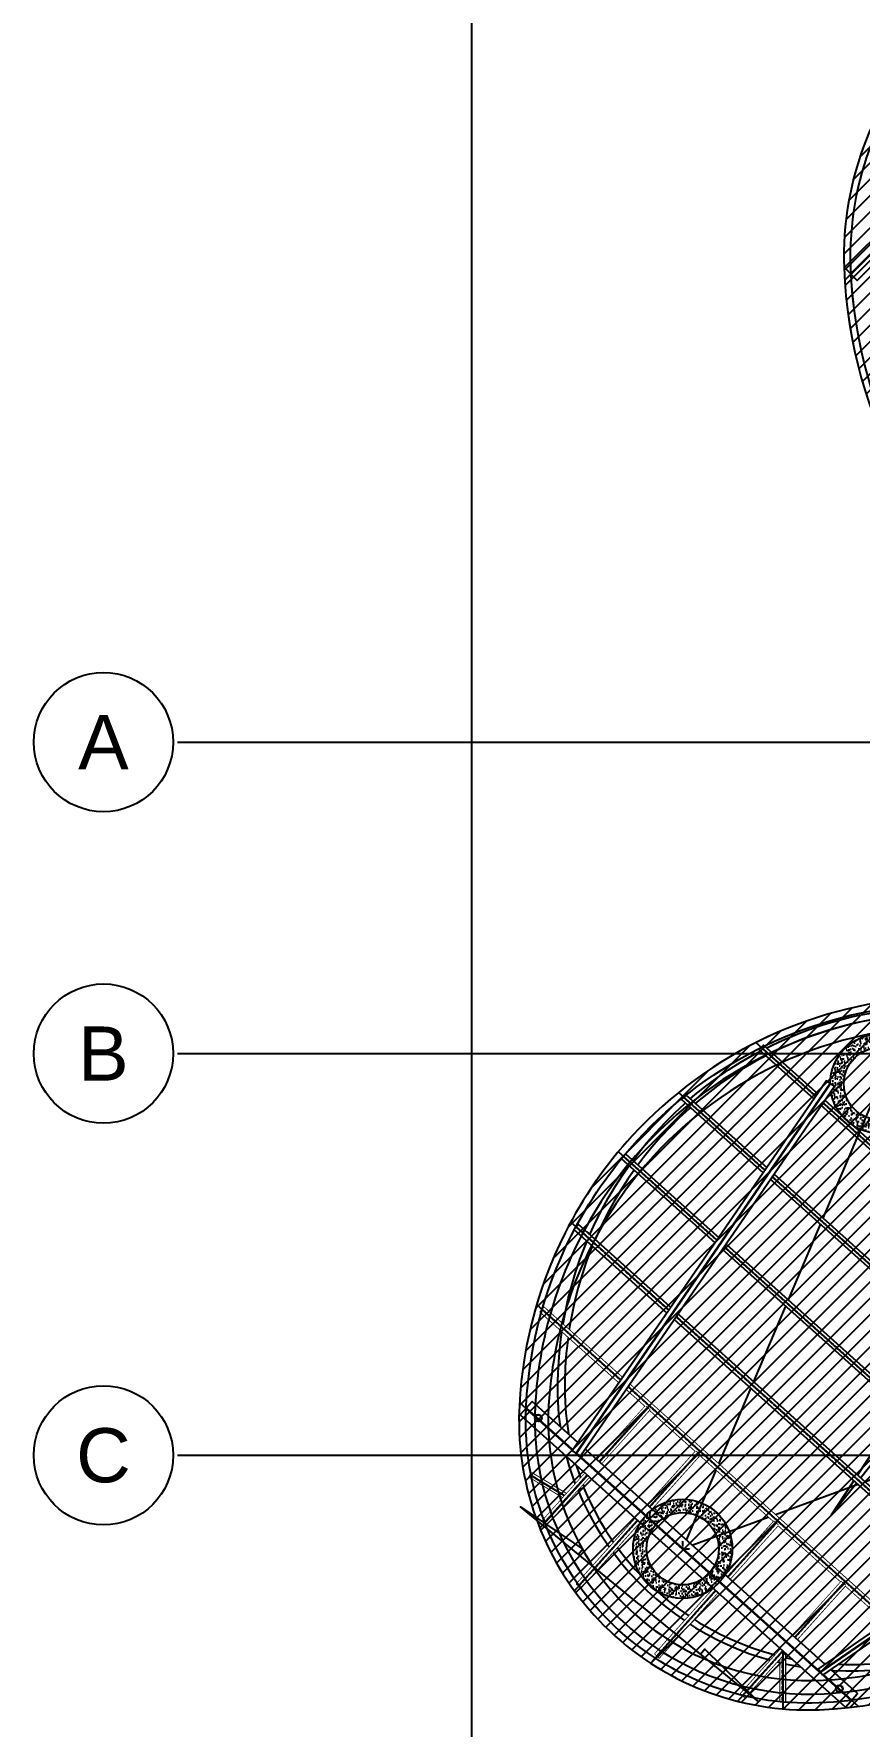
# Model space of a CAD drawing. Header units: millimetres. Extents: x 59135 to 3708801, y -250967 to 196121.
# Drawn here: x 3380867 to 3399156, y -150872 to -113380 of the extents above; entities that cross this region are included whole.
import ezdxf
from ezdxf.enums import TextEntityAlignment as Align

# ---------------------------------------------------------------- set-up
doc = ezdxf.new("R2010")
doc.units = ezdxf.units.MM
doc.header["$LTSCALE"] = 5
doc.set_wipeout_variables(frame=1)
for name, pattern in [('CENTER2', [1.125, 0.75, -0.125, 0.125, -0.125]), ('DASHDOT', [1, 0.5, -0.25, 0, -0.25]), ('HIDDEN', [0.375, 0.25, -0.125])]:
    doc.linetypes.add(name, pattern=pattern)
for name, color, linetype in [('CLARO', 8, 'Continuous'), ('EE-5', 7, 'Continuous'), ('EE-ACHURADOS', 9, 'Continuous'), ('EE-COLUMNAS CONCRETO', 11, 'Continuous'), ('EE-EJES', 8, 'DASHDOT'), ('EE-OCULTAS', 252, 'HIDDEN'), ('EE-OCULTO', 252, 'HIDDEN'), ('EE-PMETALICO 6x4.76', 70, 'Continuous'), ('EE-TEXTO 1', 4, 'Continuous')]:
    doc.layers.add(name, color=color, linetype=linetype)
doc.styles.add('ARIAL EE', font='arial.ttf')

# ---------------------------------------------------------------- blocks, each defined once
blk = doc.blocks.new('*U117')
blk.add_wipeout([(-70, -358), (70, -358), (70, -9228), (-70, -9228)])
blk.add_lwpolyline([(-70, -358), (70, -358), (70, -9228), (-70, -9228)], close=True)
at = {"layer": 'EE-OCULTAS'}
for p, q in [((-3, -358), (-3, -9228)), ((3, -358), (3, -9228))]:
    blk.add_line(p, q, dxfattribs=at)
blk = doc.blocks.new('*U226')
blk.add_lwpolyline([(-51, 1131), (51, 1131), (51, 0), (-51, 0)], close=True)
blk.add_wipeout([(-51, 1131), (51, 1131), (51, 0), (-51, 0)])
at = {"layer": 'EE-OCULTAS'}
for p, q in [((-3, 1131), (-3, 0)), ((3, 1131), (3, 0))]:
    blk.add_line(p, q, dxfattribs=at)
blk = doc.blocks.new('*U149')
blk.add_lwpolyline([(-51, 951), (51, 951), (51, 0), (-51, 0)], close=True)
blk.add_wipeout([(-51, 951), (51, 951), (51, 0), (-51, 0)])
at = {"layer": 'EE-OCULTAS'}
for p, q in [((-3, 951), (-3, 0)), ((3, 951), (3, 0))]:
    blk.add_line(p, q, dxfattribs=at)
blk = doc.blocks.new('COLUMNA CONCRETO')
at = {"layer": 'EE-ACHURADOS'}
h = blk.add_hatch(dxfattribs=at)
h.set_pattern_fill('AR-CONC', color=256)
h.set_pattern_definition([(50, (-2321747.4, -250169.48), (182.184669, -15.939086), [19.05, -209.55]), (355, (-2321747.4, -250169.48), (-35.243421, 191.056845), [15.24, -167.640584]), (100.451445, (-2321732.22, -250170.81), (146.941247, 175.117752), [16.190009, -178.090245]), (46.1842, (-2321747.4, -250118.68), (271.07904, -42.042328), [28.575, -314.325]), (96.635558, (-2321724.8, -250122.2), (237.404134, 247.426125), [24.285023, -267.135608]), (351.184151, (-2321747.4, -250118.68), (237.404134, 247.426125), [22.859967, -251.459732]), (21, (-2321722, -250131.38), (151.614391, -102.265198), [19.05, -209.55]), (326, (-2321722, -250131.38), (61.802028, 184.187966), [15.24, -167.64]), (71.451445, (-2321709.37, -250139.9), (213.416419, 81.922769), [16.190009, -178.089938]), (37.5, (-2321747.4, -250169.485), (3.0886033, 84.5550389), [0, -165.608, 0, -170.18, 0, -168.275]), (7.5, (-2321747.4, -250169.485), (66.8196625, 100.1805748), [0, -97.028, 0, -161.798, 0, -64.135]), (327.5, (-2321804.044, -250169.485), (135.5905952, -5.728744), [0, -63.5, 0, -198.12, 0, -262.89]), (317.5, (-2321829.44, -250169.48), (148.1291814, 25.426491), [0, -82.55, 0, -131.572, 0, -186.69])])
h.paths.add_polyline_path([(-1100, 0, 1), (1100, 0, 1)])
h.paths.add_polyline_path([(800, 0, -1), (-800, 0, -1)], flags=16)
at = {"layer": 'EE-COLUMNAS CONCRETO'}
for radius in [1100, 800]:
    blk.add_circle((0, 0), radius, dxfattribs=at)
at = {"layer": 'EE-EJES'}
for q in [(0, 175), (168, 0)]:
    blk.add_line((0, 0), q, dxfattribs=at)
blk = doc.blocks.new('*U262')
blk.add_lwpolyline([(-64, 174), (63, 174), (63, -11981), (-64, -11981)], close=True)
blk.add_wipeout([(-64, 174), (63, 174), (63, -11981), (-64, -11981)])
at = {"layer": 'EE-OCULTAS'}
for p, q in [((-3, -11981), (-3, 174)), ((3, -11981), (3, 174))]:
    blk.add_line(p, q, dxfattribs=at)
blk = doc.blocks.new('*U263')
blk.add_wipeout([(-70, 399), (70, 399), (70, -13722), (-70, -13722)])
blk.add_lwpolyline([(-70, 399), (70, 399), (70, -13722), (-70, -13722)], close=True)
at = {"layer": 'EE-OCULTAS'}
for p, q in [((-3, 399), (-3, -13722)), ((3, 399), (3, -13722))]:
    blk.add_line(p, q, dxfattribs=at)
blk = doc.blocks.new('*U274')
blk.add_wipeout([(-70, 399), (70, 399), (70, -9529), (-70, -9529)])
blk.add_lwpolyline([(-70, 399), (70, 399), (70, -9529), (-70, -9529)], close=True)
at = {"layer": 'EE-OCULTAS'}
for p, q in [((-3, 399), (-3, -9529)), ((3, 399), (3, -9529))]:
    blk.add_line(p, q, dxfattribs=at)
blk = doc.blocks.new('*U237')
blk.add_lwpolyline([(-64, 1889), (63, 1889), (63, -2054), (-64, -2054)], close=True)
blk.add_wipeout([(-64, 1889), (63, 1889), (63, -2054), (-64, -2054)])
at = {"layer": 'EE-OCULTAS'}
for p, q in [((-3, -2054), (-3, 1889)), ((3, -2054), (3, 1889))]:
    blk.add_line(p, q, dxfattribs=at)
blk = doc.blocks.new('*U238')
blk.add_lwpolyline([(-64, 1889), (63, 1889), (63, -1518), (-64, -1518)], close=True)
blk.add_wipeout([(-64, 1889), (63, 1889), (63, -1518), (-64, -1518)])
at = {"layer": 'EE-OCULTAS'}
for p, q in [((-3, -1518), (-3, 1889)), ((3, -1518), (3, 1889))]:
    blk.add_line(p, q, dxfattribs=at)
blk = doc.blocks.new('*U239')
blk.add_lwpolyline([(-64, 1889), (63, 1889), (63, -1442), (-64, -1442)], close=True)
blk.add_wipeout([(-64, 1889), (63, 1889), (63, -1442), (-64, -1442)])
at = {"layer": 'EE-OCULTAS'}
for p, q in [((-3, -1442), (-3, 1889)), ((3, -1442), (3, 1889))]:
    blk.add_line(p, q, dxfattribs=at)
blk = doc.blocks.new('POSTE M 6x4.76')
at = {"layer": 'EE-ACHURADOS'}
h = blk.add_hatch(color=256, dxfattribs=at)
h.dxf.hatch_style = 1
h.paths.add_polyline_path([(-102, -37, 1), (51, -37, 1)])
h.paths.add_polyline_path([(46, -37, -1), (-97, -37, -1)], flags=16)
at = {"layer": 'EE-PMETALICO 6x4.76'}
for radius in [76.2, 71.4]:
    blk.add_circle((-26, -37), radius, dxfattribs=at)
blk = doc.blocks.new('*U540')
blk.add_wipeout([(-76, 8955), (76, 8955), (76, -4752), (-76, -4752)])
blk.add_lwpolyline([(-76, 8955), (76, 8955), (76, -4752), (-76, -4752)], close=True)
at = {"layer": 'EE-OCULTO'}
for p, q in [((-4, -4752), (-4, 8955)), ((4, -4752), (4, 8955))]:
    blk.add_line(p, q, dxfattribs=at)
blk = doc.blocks.new('ITEM_1')
at = {"layer": 'EE-5'}
blk.add_circle((0, 0), 3.857, dxfattribs=at)
at = {"layer": 'EE-TEXTO 1', "style": 'ARIAL EE', "flags": 4}
blk.add_attdef('EJE', text='', height=3, dxfattribs=at).set_placement((0.001, -0.001), align=Align.MIDDLE_CENTER)
blk = doc.blocks.new('A$C572D47DB')
at = {"layer": 'CLARO'}
for p, q in [((59506, 21628), (51325, 18621)), ((48765, 19763), (47965, 20245))]:
    blk.add_line(p, q, dxfattribs=at)
blk.add_lwpolyline([(54911, 46727), (62496, 54264)], dxfattribs=at)
for points in [[(53138, 29696, -0.080379), (55697, 30524, -0.055524), (57460, 30632, 0.036401), (58105, 30632, 0.153127), (60453, 31494, 0.428369), (61053, 37737), (61167, 37835, -0.428314), (60545, 31375, -0.15306), (58115, 30482, -0.036204), (57451, 30482, 0.055517), (55721, 30376, 0.080757), (53196, 29557), (53138, 29696)], [(48997, 19923, 0.347492), (56044, 16000, 0.215514), (61852, 19667, 0.214014)], [(49126, 19977, 0.347561), (56023, 16138, 0.215564), (61735, 19744, 0.215564)]]:
    blk.add_lwpolyline(points, format="xyb", dxfattribs=at)
blk.add_lwpolyline([(49135, 19981), (49001, 19911, -0.073566), (48568, 21727, -0.296721), (53138, 29696), (53196, 29557, 0.296878), (48722, 21735, 0.075772)], format="xyb", close=True, dxfattribs=at)
at = {"layer": 'EE-EJES', "linetype": 'CENTER2', "ltscale": 2.5}
for p, q in [((46650, 8065), (46650, 77876)), ((40125, 36491), (128214, 36491))]:
    blk.add_line(p, q, dxfattribs=at)
at = {"layer": 'CLARO'}
ref = blk.add_blockref('ITEM_1', (38486, 36491), dxfattribs=dict(at, xscale=400, yscale=400, zscale=400, rotation=180))
ref.add_attrib('EJE', 'A', dxfattribs={"layer": 'EE-TEXTO 1', "height": 1200, "style": 'ARIAL EE', "flags": 4}).set_placement((38485, 36492), align=Align.MIDDLE_CENTER)
ref = blk.add_blockref('ITEM_1', (38486, 29591), dxfattribs=dict(at, xscale=400, yscale=400, zscale=400, rotation=180))
ref.add_attrib('EJE', 'B', dxfattribs={"layer": 'EE-TEXTO 1', "height": 1200, "style": 'ARIAL EE', "flags": 4}).set_placement((38485, 29592), align=Align.MIDDLE_CENTER)
blk.add_blockref('POSTE M 6x4.76', (49199, 25604), dxfattribs=at)
ref = blk.add_blockref('ITEM_1', (38486, 20691), dxfattribs=dict(at, xscale=400, yscale=400, zscale=400, rotation=180))
ref.add_attrib('EJE', 'C', dxfattribs={"layer": 'EE-TEXTO 1', "height": 1200, "style": 'ARIAL EE', "flags": 4}).set_placement((38485, 20692), align=Align.MIDDLE_CENTER)
for name, p, rotation in [('*U117', (52799, 29966), 48.09488572113527), ('*U149', (48764, 19764), 58.93505179964613), ('*U226', (53539, 16359), 180.0000000000008)]:
    blk.add_blockref(name, p, dxfattribs=dict(at, rotation=rotation))
blk.add_wipeout([(62494, 53980), (62212, 54264), (54906, 47004), (55188, 46721)]).dxf.layer = 'CLARO'
for p, q in [((55042, 46868), (62348, 54128)), ((55053, 46857), (62359, 54117)), ((51325, 18621), (55697, 28923))]:
    blk.add_line(p, q, dxfattribs=at)
blk.add_lwpolyline([(62494, 53980), (62212, 54264), (54906, 47004), (55188, 46721)], close=True, dxfattribs=at)
for points in [[(59672, 23799), (52945, 29835)], [(48966, 20734), (54593, 28923)], [(58731, 21994), (51228, 28728)], [(49897, 27416), (60630, 17784)], [(48841, 25858), (59158, 16599)], [(48085, 24030), (57382, 15688)]]:
    blk.add_lwpolyline(points, dxfattribs=at)
at = {"layer": 'EE-EJES', "linetype": 'CENTER2', "ltscale": 2.5}
blk.add_line((40125, 29591), (128214, 29591), dxfattribs=at)
at = {"layer": 'CLARO'}
blk.add_blockref('COLUMNA CONCRETO', (55692, 28923), dxfattribs=at)
at = {"layer": 'CLARO', "rotation": 48.094885721132}
blk.add_blockref('*U262', (48339, 23802), dxfattribs=at)
at = {"layer": 'CLARO', "rotation": 48.09488572113527}
blk.add_blockref('*U263', (50305, 27050), dxfattribs=at)
at = {"layer": 'CLARO'}
blk.add_lwpolyline([(48913, 17680), (51700, 20786)], dxfattribs=at)
at = {"layer": 'CLARO', "rotation": 48.09488572113527}
blk.add_blockref('*U274', (51638, 28360), dxfattribs=at)
at = {"layer": 'CLARO'}
blk.add_lwpolyline([(56742, 22043), (54620, 19376), (55536, 20767), (55653, 20674)], dxfattribs=at)
at = {"layer": 'CLARO', "rotation": 318.0948857211407}
blk.add_blockref('*U237', (50396, 19333), dxfattribs=at)
at = {"layer": 'CLARO'}
blk.add_lwpolyline([(50645, 16126), (53432, 19232)], dxfattribs=at)
at = {"layer": 'CLARO', "xscale": -1, "rotation": 318.0948857211197}
blk.add_blockref('*U237', (52128, 17779), dxfattribs=at)
at = {"layer": 'CLARO'}
blk.add_lwpolyline([(52540, 15243), (54921, 17896)], dxfattribs=at)
at = {"layer": 'CLARO', "rotation": 318.0948857211407}
blk.add_blockref('*U238', (49280, 20335), dxfattribs=at)
at = {"layer": 'CLARO'}
for points in [[(48154, 19080), (50584, 21788)], [(50364, 17389), (47728, 19548), (49106, 18612), (49011, 18497)]]:
    blk.add_lwpolyline(points, dxfattribs=at)
at = {"layer": 'CLARO', "xscale": -1, "rotation": 318.0948857211307}
blk.add_blockref('*U239', (53617, 16443), dxfattribs=at)
at = {"layer": 'CLARO'}
for points in [[(47707, 21864), (55210, 15130)], [(54371, 15887), (60913, 20393)], [(50364, 17389), (53000, 15230), (51811, 16396), (51717, 16281)]]:
    blk.add_lwpolyline(points, dxfattribs=at)
blk.add_wipeout([(54929, 15114), (55196, 15412), (47984, 21884), (47717, 21586)]).dxf.layer = 'CLARO'
for p, q in [((47846, 21729), (55058, 15257)), ((47856, 21740), (55068, 15268)), ((53539, 16359), (53539, 15075))]:
    blk.add_line(p, q, dxfattribs=at)
at = {"layer": 'CLARO', "lineweight": 0}
for points in [[(87904, 32333, 0.007338), (86633, 31571), (86920, 30763, 0.033081), (84466, 29692, 0.052294), (80935, 27367, 0.036915), (78770, 25307, -0.289868), (70587, 24073, 0.296964), (63311, 21659, 0.057319), (62459, 20294, -0.271814), (54352, 15054, -0.208505), (49585, 16916, -0.201955), (47694, 21529, -0.111782), (48716, 25619, -0.069339), (50204, 27767, -0.189751), (56489, 30821, -0.039601), (57525, 30828, 0.37182), (61797, 33940, 0.239941), (60920, 37585, 0.079533), (59926, 38431, -0.251874), (54897, 47000, -0.436797), (62218, 54279, -0.196665), (69433, 50959, -0.104217), (71670, 47258, 0.782844), (93104, 50601, 0.090786)], [(62212, 54129, 0.436785), (55047, 47005, 0.251872), (60004, 38559, -0.080347)], [(55697, 30574, 0.16757), (50314, 27665, 0.069339), (48850, 25551, 0.111756), (47844, 21527, 0.201915), (49691, 17022, 0.208492), (54345, 15204, 0.271821), (62325, 20362, -0.05666)]]:
    blk.add_lwpolyline(points, format="xyb", dxfattribs=at)
at = {"layer": 'CLARO'}
for points in [[(62218, 54279, 0.436797), (54897, 47000, 0.238426), (59479, 38719, 0.012691)], [(56814, 30840, 0.19868), (50204, 27767, 0.069339), (48716, 25619, 0.111782), (47694, 21529, 0.201955), (49585, 16916, 0.208505), (54352, 15054, 0.271898), (62460, 20297, -0.074203)], [(62326, 20363, -0.271842), (54345, 15204, -0.208492), (49691, 17022, -0.201915), (47844, 21527, -0.111756), (48850, 25551, -0.069339), (50314, 27665, -0.191942), (56577, 30677, -0.027912)], [(59563, 38843, -0.238422), (55047, 47005, -0.436785), (62212, 54129, -0.196662)]]:
    blk.add_lwpolyline(points, format="xyb", dxfattribs=at)
blk.add_lwpolyline([(54929, 15114), (55196, 15412), (47984, 21884), (47717, 21586)], close=True, dxfattribs=at)
for p in [(48148, 21553), (54818, 15557)]:
    blk.add_blockref('POSTE M 6x4.76', p, dxfattribs=at)
at = {"layer": 'CLARO', "rotation": 48.09488572113455}
blk.add_blockref('*U540', (55621, 19773), dxfattribs=at)
at = {"layer": 'CLARO'}
blk.add_blockref('COLUMNA CONCRETO', (51321, 18621), dxfattribs=at)
blk.add_wipeout([(49060, 20669), (48872, 20798), (54499, 28988), (54687, 28859)]).dxf.layer = 'CLARO'
for p, q in [((54589, 28926), (48962, 20737)), ((54597, 28920), (48970, 20731))]:
    blk.add_line(p, q, dxfattribs=at)
blk.add_lwpolyline([(49060, 20669), (48872, 20798), (54499, 28988), (54687, 28859)], close=True, dxfattribs=at)
blk.add_wipeout([(54418, 15819), (54325, 15955), (60983, 20542), (61077, 20406)]).dxf.layer = 'CLARO'
at = {"layer": 'CLARO', "elevation": 0}
for points in [[(56828, 30491, 0.228965), (49789, 26709), (49789, 26709), (49783, 26701, 0.068573), (48607, 24495, 0.067785), (48071, 22075), (48071, 22075, 0.171224), (49035, 18141, 0.104461), (50796, 16383, 0.170461), (54718, 15429, 0.068666), (57174, 15983, 0.068575)], [(56840, 30191, 0.229183), (50027, 26526), (50021, 26518, 0.068341), (48888, 24391, 0.067854), (48370, 22048, 0.171341), (49286, 18305, 0.10447), (50959, 16635, 0.170555), (54690, 15728, 0.068727), (57069, 16264, 0.068575)]]:
    blk.add_lwpolyline(points, format="xyb", dxfattribs=at)
at = {"layer": 'CLARO'}
blk.add_lwpolyline([(54418, 15819), (54325, 15955), (60983, 20542), (61077, 20406)], close=True, dxfattribs=at)
for points in [[(61028, 20477), (54369, 15891)], [(61033, 20470), (54374, 15884)]]:
    blk.add_lwpolyline(points, dxfattribs=at)
at = {"layer": 'EE-EJES', "linetype": 'CENTER2', "ltscale": 2.5}
blk.add_line((40125, 20691), (128214, 20691), dxfattribs=at)

msp = doc.modelspace()

# ---------------------------------------------------------------- block references
msp.add_blockref('A$C572D47DB', (3343923.8, -165563.1))

# ---------------------------------------------------------------- next in the draw order: hatches: boundary and pattern name
at = {"layer": 'CLARO'}
h = msp.add_hatch(dxfattribs=at)
h.set_pattern_fill('ANSI31', color=256, scale=80)
h.set_pattern_definition([(45, (209410.86, 21133.62), (-179.605122, 179.605122), [])])
h.paths.add_polyline_path([(3415594.3, -118307.8, 0.0533322), (3414639.8, -116291.5, 0.0506621), (3413357.2, -114604, 0.1966653), (3406142.2, -111284, 0.4367966), (3398821.3, -118563.6, 0.2517993), (3403847.7, -127130.6, -0.0791573), (3404844.6, -127977.6, -0.2695939), (3405588.5, -132069.8, -0.3393587), (3401448.5, -134735.2, 0.0277285), (3400737.7, -134722.7, 0.1984586), (3394127.8, -137796.1, 0.0693389), (3392640, -139944.5, 0.1117815), (3391617.7, -144033.9, 0.2019549), (3393508.9, -148647.3, 0.208505), (3398275.4, -150508.7, 0.2723459), (3406391.7, -145251.7, -0.0597476), (3407276.1, -143852.8, -0.2944555), (3414510.5, -141489.9, 0.2898684), (3422693.4, -140256.5, -0.0192002), (3423781.9, -139144.7), (3423996, -138729.8, -0.0108611), (3423476.8, -139129.2, -0.0881228), (3421112.6, -140301.5, -0.1921981), (3411765.1, -139288.6, -0.0389699), (3409175.3, -137355.1, -0.2444887), (3406878.5, -130850.4, -0.0769467), (3407497.4, -128982, -0.3766846), (3418307.8, -124930.9, 0.1080436), (3426322, -125655.9), (3426807.5, -125118.9, -0.324483)])

doc.saveas('drawing.dxf')
